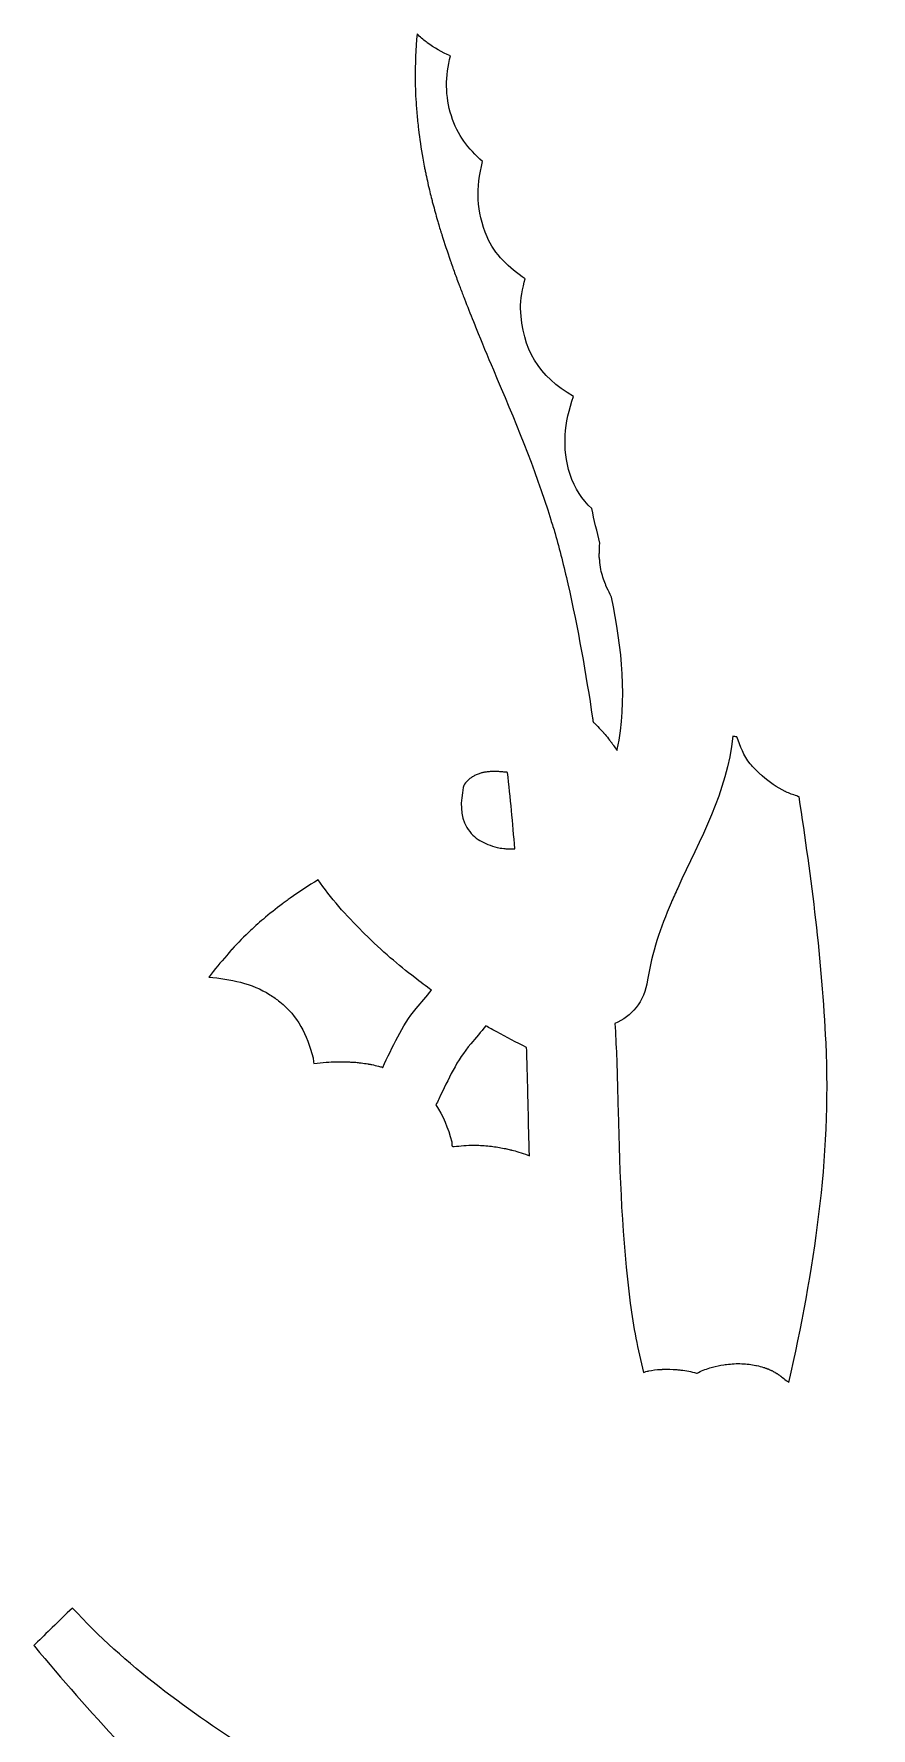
# Model space of a CAD drawing. Header units: millimetres. Extents: x -416 to 1516, y -417 to 43.
# Drawn here: x 1051.86 to 1069.4, y -198.27 to -162.77 of the extents above; entities that cross this region are included whole.
import ezdxf

# ---------------------------------------------------------------- set-up
doc = ezdxf.new("R2010")
doc.units = ezdxf.units.MM
doc.header["$MEASUREMENT"] = 0
doc.layers.add('Layer 2', color=7, linetype='Continuous')

msp = doc.modelspace()

# ---------------------------------------------------------------- linework, layer by layer
at = {"layer": 'Layer 2', "lineweight": 0}
for points, knots in [([(1061.125, -168.943), (1061.106, -168.895), (1061.087, -168.847), (1061.067, -168.799), (1061.003, -168.639), (1060.941, -168.48), (1060.879, -168.321), (1060.849, -168.242), (1060.819, -168.164), (1060.79, -168.086), (1060.778, -168.055), (1060.765, -168.024), (1060.754, -167.993), (1060.752, -167.988), (1060.75, -167.984), (1060.749, -167.979), (1060.732, -167.935), (1060.716, -167.89), (1060.699, -167.845), (1060.667, -167.756), (1060.636, -167.667), (1060.605, -167.577), (1060.598, -167.557), (1060.59, -167.537), (1060.583, -167.516), (1060.522, -167.339), (1060.463, -167.161), (1060.408, -166.983), (1060.402, -166.963), (1060.395, -166.944), (1060.389, -166.924), (1060.387, -166.919), (1060.385, -166.913), (1060.384, -166.907), (1060.383, -166.905), (1060.382, -166.902), (1060.381, -166.9), (1060.368, -166.859), (1060.354, -166.817), (1060.342, -166.776), (1060.333, -166.744), (1060.324, -166.712), (1060.315, -166.681), (1060.281, -166.565), (1060.251, -166.449), (1060.22, -166.333), (1060.212, -166.303), (1060.203, -166.274), (1060.195, -166.244), (1060.195, -166.242), (1060.195, -166.241), (1060.194, -166.239), (1060.181, -166.188), (1060.168, -166.137), (1060.156, -166.085), (1060.126, -165.963), (1060.099, -165.839), (1060.074, -165.716), (1060.067, -165.686), (1060.06, -165.656), (1060.054, -165.626), (1060.048, -165.598), (1060.041, -165.57), (1060.036, -165.542), (1060.025, -165.487), (1060.018, -165.431), (1060.008, -165.376), (1059.972, -165.174), (1059.942, -164.971), (1059.918, -164.766), (1059.905, -164.657), (1059.893, -164.549), (1059.884, -164.44), (1059.879, -164.386), (1059.875, -164.333), (1059.871, -164.28), (1059.871, -164.279), (1059.871, -164.279), (1059.871, -164.278), (1059.858, -164.093), (1059.849, -163.906), (1059.848, -163.716), (1059.845, -163.408), (1059.858, -163.094), (1059.888, -162.773), (1059.95, -162.836), (1060.014, -162.89), (1060.08, -162.942), (1060.087, -162.947), (1060.094, -162.951), (1060.1, -162.957), (1060.248, -163.068), (1060.407, -163.158), (1060.585, -163.233), (1060.48, -163.655), (1060.475, -164.082), (1060.606, -164.49), (1060.736, -164.899), (1060.953, -165.172), (1061.26, -165.447), (1061.122, -166.002), (1061.125, -166.484), (1061.355, -167.027), (1061.509, -167.391), (1061.821, -167.677), (1062.15, -167.903), (1062.104, -168.091), (1062.048, -168.344), (1062.057, -168.527), (1062.097, -169.385), (1062.429, -169.947), (1063.166, -170.369), (1062.972, -170.912), (1062.919, -171.452), (1063.094, -172.001), (1063.191, -172.303), (1063.346, -172.522), (1063.547, -172.719), (1063.601, -172.959), (1063.658, -173.201), (1063.715, -173.444), (1063.708, -173.514), (1063.707, -173.584), (1063.707, -173.655), (1063.707, -173.659), (1063.706, -173.663), (1063.706, -173.668), (1063.706, -173.683), (1063.704, -173.699), (1063.704, -173.714), (1063.705, -173.743), (1063.712, -173.773), (1063.715, -173.802), (1063.72, -173.865), (1063.724, -173.928), (1063.738, -173.994), (1063.738, -173.995), (1063.739, -173.996), (1063.739, -173.997), (1063.763, -174.108), (1063.798, -174.208), (1063.838, -174.305), (1063.842, -174.313), (1063.843, -174.322), (1063.846, -174.329), (1063.872, -174.395), (1063.904, -174.455), (1063.936, -174.516), (1063.937, -174.516), (1063.937, -174.516), (1063.937, -174.516), (1063.947, -174.535), (1063.954, -174.556), (1063.965, -174.574), (1064.179, -175.649), (1064.301, -176.728), (1064.082, -177.766), (1064.081, -177.773), (1064.079, -177.779), (1064.077, -177.786), (1064.056, -177.75), (1064.027, -177.717), (1064.003, -177.682), (1063.991, -177.665), (1063.98, -177.647), (1063.968, -177.63), (1063.967, -177.629), (1063.966, -177.628), (1063.966, -177.627), (1063.964, -177.624), (1063.962, -177.622), (1063.96, -177.62), (1063.948, -177.603), (1063.936, -177.587), (1063.923, -177.57), (1063.892, -177.53), (1063.86, -177.49), (1063.826, -177.451), (1063.816, -177.439), (1063.807, -177.428), (1063.797, -177.416), (1063.794, -177.413), (1063.792, -177.409), (1063.789, -177.406), (1063.787, -177.404), (1063.786, -177.402), (1063.784, -177.4), (1063.784, -177.4), (1063.783, -177.399), (1063.783, -177.399), (1063.767, -177.381), (1063.748, -177.364), (1063.732, -177.346), (1063.695, -177.306), (1063.657, -177.267), (1063.617, -177.228), (1063.617, -177.228), (1063.617, -177.228), (1063.617, -177.227), (1063.61, -177.22), (1063.603, -177.214), (1063.596, -177.207), (1063.59, -177.2), (1063.584, -177.193), (1063.577, -177.187), (1063.573, -177.161), (1063.569, -177.134), (1063.565, -177.108), (1063.426, -176.193), (1063.258, -175.221), (1063.047, -174.297), (1062.964, -173.934), (1062.876, -173.577), (1062.779, -173.237), (1062.751, -173.14), (1062.719, -173.049), (1062.69, -172.954), (1062.351, -171.844), (1061.925, -170.853), (1061.486, -169.81), (1061.363, -169.519), (1061.242, -169.23), (1061.125, -168.943)], [0, 0, 0, 0, 1, 1, 1, 2, 2, 2, 3, 3, 3, 4, 4, 4, 5, 5, 5, 6, 6, 6, 7, 7, 7, 8, 8, 8, 9, 9, 9, 10, 10, 10, 11, 11, 11, 12, 12, 12, 13, 13, 13, 14, 14, 14, 15, 15, 15, 16, 16, 16, 17, 17, 17, 18, 18, 18, 19, 19, 19, 20, 20, 20, 21, 21, 21, 22, 22, 22, 23, 23, 23, 24, 24, 24, 25, 25, 25, 26, 26, 26, 27, 27, 27, 28, 28, 28, 29, 29, 29, 30, 30, 30, 31, 31, 31, 32, 32, 32, 33, 33, 33, 34, 34, 34, 35, 35, 35, 36, 36, 36, 37, 37, 37, 38, 38, 38, 39, 39, 39, 40, 40, 40, 41, 41, 41, 42, 42, 42, 43, 43, 43, 44, 44, 44, 45, 45, 45, 46, 46, 46, 47, 47, 47, 48, 48, 48, 49, 49, 49, 50, 50, 50, 51, 51, 51, 52, 52, 52, 53, 53, 53, 54, 54, 54, 55, 55, 55, 56, 56, 56, 57, 57, 57, 58, 58, 58, 59, 59, 59, 60, 60, 60, 61, 61, 61, 62, 62, 62, 63, 63, 63, 64, 64, 64, 65, 65, 65, 66, 66, 66, 67, 67, 67, 68, 68, 68, 69, 69, 69, 70, 70, 70, 71, 71, 71, 72, 72, 72, 73, 73, 73, 74, 74, 74, 74]), ([(1067.462, -190.862), (1067.461, -190.861), (1067.459, -190.86), (1067.458, -190.859), (1067.458, -190.859), (1067.458, -190.859), (1067.458, -190.859), (1067.458, -190.859), (1067.458, -190.859), (1067.458, -190.859), (1067.457, -190.859), (1067.457, -190.858), (1067.456, -190.858), (1067.45, -190.854), (1067.444, -190.851), (1067.439, -190.847), (1067.433, -190.843), (1067.427, -190.839), (1067.421, -190.836), (1067.421, -190.836), (1067.421, -190.836), (1067.421, -190.836), (1067.421, -190.836), (1067.421, -190.836), (1067.421, -190.836), (1067.415, -190.831), (1067.408, -190.827), (1067.401, -190.823), (1067.399, -190.822), (1067.396, -190.82), (1067.393, -190.818), (1067.392, -190.817), (1067.391, -190.817), (1067.389, -190.816), (1067.389, -190.816), (1067.388, -190.815), (1067.387, -190.815), (1067.387, -190.814), (1067.387, -190.814), (1067.386, -190.814), (1067.385, -190.813), (1067.383, -190.812), (1067.382, -190.811), (1067.381, -190.811), (1067.381, -190.811), (1067.381, -190.811), (1067.372, -190.805), (1067.361, -190.8), (1067.351, -190.795), (1067.349, -190.794), (1067.346, -190.792), (1067.344, -190.791), (1067.344, -190.791), (1067.343, -190.791), (1067.343, -190.791), (1067.343, -190.791), (1067.343, -190.791), (1067.343, -190.791), (1067.336, -190.787), (1067.328, -190.783), (1067.32, -190.779), (1067.319, -190.778), (1067.317, -190.777), (1067.315, -190.776), (1067.315, -190.776), (1067.314, -190.776), (1067.314, -190.775), (1067.313, -190.775), (1067.313, -190.775), (1067.313, -190.775), (1067.312, -190.775), (1067.31, -190.774), (1067.309, -190.773), (1067.308, -190.773), (1067.308, -190.772), (1067.307, -190.772), (1067.306, -190.772), (1067.306, -190.771), (1067.305, -190.771), (1067.303, -190.77), (1067.302, -190.769), (1067.301, -190.769), (1067.301, -190.769), (1067.301, -190.769), (1067.301, -190.769), (1067.3, -190.769), (1067.3, -190.769), (1067.3, -190.769), (1067.3, -190.769), (1067.3, -190.768), (1067.3, -190.768), (1067.3, -190.768), (1067.3, -190.768), (1067.299, -190.768), (1067.299, -190.768), (1067.299, -190.768), (1067.299, -190.768), (1067.298, -190.767), (1067.297, -190.767), (1067.296, -190.767), (1067.295, -190.766), (1067.294, -190.766), (1067.293, -190.766), (1067.285, -190.762), (1067.277, -190.759), (1067.268, -190.755), (1067.265, -190.754), (1067.261, -190.752), (1067.258, -190.751), (1067.257, -190.751), (1067.257, -190.75), (1067.257, -190.75), (1067.252, -190.748), (1067.247, -190.746), (1067.242, -190.744), (1067.237, -190.742), (1067.231, -190.74), (1067.226, -190.738), (1067.223, -190.737), (1067.221, -190.735), (1067.218, -190.734), (1067.217, -190.734), (1067.216, -190.734), (1067.215, -190.733), (1067.215, -190.733), (1067.214, -190.733), (1067.214, -190.733), (1067.214, -190.733), (1067.213, -190.733), (1067.213, -190.732), (1067.213, -190.732), (1067.213, -190.732), (1067.213, -190.732), (1067.212, -190.732), (1067.211, -190.732), (1067.21, -190.731), (1067.21, -190.731), (1067.21, -190.731), (1067.21, -190.731), (1067.21, -190.731), (1067.209, -190.731), (1067.209, -190.731), (1067.209, -190.731), (1067.209, -190.731), (1067.209, -190.731), (1067.208, -190.73), (1067.207, -190.73), (1067.206, -190.73), (1067.206, -190.73), (1067.205, -190.73), (1067.205, -190.729), (1067.196, -190.726), (1067.186, -190.723), (1067.177, -190.72), (1067.169, -190.718), (1067.161, -190.715), (1067.153, -190.713), (1067.153, -190.713), (1067.152, -190.712), (1067.151, -190.712), (1067.151, -190.712), (1067.151, -190.712), (1067.151, -190.712), (1067.151, -190.712), (1067.151, -190.712), (1067.151, -190.712), (1067.15, -190.712), (1067.15, -190.712), (1067.149, -190.712), (1067.148, -190.711), (1067.147, -190.711), (1067.146, -190.711), (1067.146, -190.711), (1067.145, -190.711), (1067.145, -190.71), (1067.101, -190.697), (1067.054, -190.684), (1067, -190.672), (1066.999, -190.672), (1066.997, -190.672), (1066.996, -190.671), (1066.995, -190.671), (1066.995, -190.671), (1066.994, -190.671), (1066.991, -190.67), (1066.989, -190.669), (1066.986, -190.669), (1066.986, -190.669), (1066.985, -190.668), (1066.985, -190.668), (1066.895, -190.649), (1066.796, -190.637), (1066.691, -190.633), (1066.691, -190.633), (1066.691, -190.633), (1066.69, -190.633), (1066.587, -190.629), (1066.48, -190.636), (1066.372, -190.648), (1066.354, -190.651), (1066.336, -190.653), (1066.317, -190.656), (1066.317, -190.656), (1066.317, -190.656), (1066.317, -190.656), (1066.235, -190.668), (1066.155, -190.684), (1066.076, -190.706), (1066.057, -190.711), (1066.038, -190.716), (1066.019, -190.722), (1066.019, -190.722), (1066.019, -190.722), (1066.019, -190.722), (1065.926, -190.751), (1065.836, -190.786), (1065.755, -190.832), (1065.755, -190.832), (1065.754, -190.832), (1065.754, -190.832), (1065.753, -190.832), (1065.753, -190.832), (1065.752, -190.832), (1065.751, -190.831), (1065.751, -190.831), (1065.75, -190.831), (1065.749, -190.831), (1065.747, -190.831), (1065.746, -190.83), (1065.633, -190.799), (1065.524, -190.78), (1065.415, -190.766), (1065.415, -190.766), (1065.415, -190.766), (1065.415, -190.766), (1065.415, -190.766), (1065.415, -190.766), (1065.415, -190.766), (1065.415, -190.766), (1065.414, -190.766), (1065.414, -190.766), (1065.386, -190.762), (1065.357, -190.759), (1065.328, -190.757), (1065.327, -190.757), (1065.325, -190.757), (1065.324, -190.757), (1065.231, -190.749), (1065.138, -190.746), (1065.045, -190.751), (1065.04, -190.751), (1065.035, -190.751), (1065.03, -190.751), (1065.027, -190.752), (1065.024, -190.752), (1065.022, -190.752), (1065.022, -190.752), (1065.021, -190.752), (1065.021, -190.752), (1065.012, -190.753), (1065.002, -190.751), (1064.993, -190.752), (1064.993, -190.752), (1064.993, -190.752), (1064.993, -190.752), (1064.993, -190.752), (1064.993, -190.752), (1064.992, -190.752), (1064.908, -190.758), (1064.824, -190.77), (1064.737, -190.786), (1064.736, -190.786), (1064.735, -190.786), (1064.735, -190.787), (1064.734, -190.787), (1064.734, -190.787), (1064.734, -190.787), (1064.693, -190.794), (1064.668, -190.805), (1064.629, -190.816), (1064.516, -190.337), (1064.419, -189.857), (1064.355, -189.368), (1064.179, -188.029), (1064.135, -186.683), (1064.101, -185.336), (1064.091, -184.967), (1064.085, -184.608), (1064.07, -184.24), (1064.07, -184.237), (1064.07, -184.234), (1064.07, -184.232), (1064.069, -184.219), (1064.068, -184.196), (1064.068, -184.183), (1064.058, -183.956), (1064.045, -183.731), (1064.035, -183.505), (1064.374, -183.36), (1064.649, -183.061), (1064.718, -182.594), (1064.803, -182.022), (1064.989, -181.492), (1065.212, -180.977), (1065.256, -180.874), (1065.302, -180.771), (1065.349, -180.669), (1065.818, -179.648), (1066.378, -178.662), (1066.506, -177.488), (1066.533, -177.492), (1066.559, -177.497), (1066.586, -177.5), (1066.669, -177.693), (1066.722, -177.902), (1066.867, -178.065), (1066.935, -178.142), (1067.005, -178.213), (1067.076, -178.279), (1067.091, -178.293), (1067.106, -178.306), (1067.121, -178.319), (1067.27, -178.453), (1067.429, -178.563), (1067.602, -178.646), (1067.605, -178.648), (1067.609, -178.649), (1067.612, -178.651), (1067.686, -178.686), (1067.764, -178.713), (1067.844, -178.737), (1067.86, -178.744), (1067.876, -178.751), (1067.893, -178.756), (1068.155, -180.471), (1068.376, -182.191), (1068.457, -183.912), (1068.572, -186.331), (1068.207, -188.692), (1067.679, -191.029), (1067.671, -191.022), (1067.664, -191.016), (1067.656, -191.01), (1067.647, -191.003), (1067.641, -190.998), (1067.632, -190.992), (1067.631, -190.99), (1067.629, -190.989), (1067.627, -190.988), (1067.627, -190.987), (1067.626, -190.987), (1067.626, -190.987), (1067.624, -190.986), (1067.623, -190.985), (1067.622, -190.984), (1067.586, -190.956), (1067.554, -190.93), (1067.522, -190.906), (1067.521, -190.905), (1067.519, -190.904), (1067.518, -190.904), (1067.517, -190.903), (1067.515, -190.901), (1067.514, -190.9), (1067.511, -190.898), (1067.507, -190.895), (1067.503, -190.892), (1067.503, -190.892), (1067.502, -190.891), (1067.502, -190.891), (1067.501, -190.89), (1067.5, -190.89), (1067.5, -190.889), (1067.498, -190.888), (1067.497, -190.887), (1067.495, -190.886), (1067.495, -190.886), (1067.495, -190.886), (1067.495, -190.886), (1067.485, -190.879), (1067.476, -190.872), (1067.466, -190.865), (1067.466, -190.865), (1067.465, -190.864), (1067.465, -190.864), (1067.465, -190.864), (1067.465, -190.864), (1067.465, -190.864), (1067.464, -190.864), (1067.463, -190.863), (1067.462, -190.862)], [0, 0, 0, 0, 1, 1, 1, 2, 2, 2, 3, 3, 3, 4, 4, 4, 5, 5, 5, 6, 6, 6, 7, 7, 7, 8, 8, 8, 9, 9, 9, 10, 10, 10, 11, 11, 11, 12, 12, 12, 13, 13, 13, 14, 14, 14, 15, 15, 15, 16, 16, 16, 17, 17, 17, 18, 18, 18, 19, 19, 19, 20, 20, 20, 21, 21, 21, 22, 22, 22, 23, 23, 23, 24, 24, 24, 25, 25, 25, 26, 26, 26, 27, 27, 27, 28, 28, 28, 29, 29, 29, 30, 30, 30, 31, 31, 31, 32, 32, 32, 33, 33, 33, 34, 34, 34, 35, 35, 35, 36, 36, 36, 37, 37, 37, 38, 38, 38, 39, 39, 39, 40, 40, 40, 41, 41, 41, 42, 42, 42, 43, 43, 43, 44, 44, 44, 45, 45, 45, 46, 46, 46, 47, 47, 47, 48, 48, 48, 49, 49, 49, 50, 50, 50, 51, 51, 51, 52, 52, 52, 53, 53, 53, 54, 54, 54, 55, 55, 55, 56, 56, 56, 57, 57, 57, 58, 58, 58, 59, 59, 59, 60, 60, 60, 61, 61, 61, 62, 62, 62, 63, 63, 63, 64, 64, 64, 65, 65, 65, 66, 66, 66, 67, 67, 67, 68, 68, 68, 69, 69, 69, 70, 70, 70, 71, 71, 71, 72, 72, 72, 73, 73, 73, 74, 74, 74, 75, 75, 75, 76, 76, 76, 77, 77, 77, 78, 78, 78, 79, 79, 79, 80, 80, 80, 81, 81, 81, 82, 82, 82, 83, 83, 83, 84, 84, 84, 85, 85, 85, 86, 86, 86, 87, 87, 87, 88, 88, 88, 89, 89, 89, 90, 90, 90, 91, 91, 91, 92, 92, 92, 93, 93, 93, 94, 94, 94, 95, 95, 95, 96, 96, 96, 97, 97, 97, 98, 98, 98, 99, 99, 99, 100, 100, 100, 101, 101, 101, 102, 102, 102, 103, 103, 103, 104, 104, 104, 105, 105, 105, 106, 106, 106, 107, 107, 107, 108, 108, 108, 109, 109, 109, 110, 110, 110, 111, 111, 111, 112, 112, 112, 113, 113, 113, 114, 114, 114, 115, 115, 115, 116, 116, 116, 117, 117, 117, 118, 118, 118, 119, 119, 119, 120, 120, 120, 121, 121, 121, 122, 122, 122, 123, 123, 123, 124, 124, 124, 125, 125, 125, 126, 126, 126, 127, 127, 127, 128, 128, 128, 129, 129, 129, 130, 130, 130, 130]), ([(1060.855, -178.565), (1060.857, -178.555), (1060.857, -178.531), (1060.865, -178.519), (1060.891, -178.48), (1060.919, -178.445), (1060.95, -178.414), (1060.951, -178.413), (1060.952, -178.413), (1060.953, -178.412), (1060.981, -178.384), (1061.011, -178.361), (1061.042, -178.34), (1061.045, -178.338), (1061.049, -178.336), (1061.052, -178.335), (1061.06, -178.33), (1061.069, -178.326), (1061.077, -178.321), (1061.099, -178.309), (1061.121, -178.297), (1061.145, -178.287), (1061.158, -178.281), (1061.173, -178.277), (1061.187, -178.272), (1061.21, -178.265), (1061.232, -178.258), (1061.255, -178.252), (1061.261, -178.251), (1061.267, -178.25), (1061.272, -178.249), (1061.282, -178.247), (1061.292, -178.245), (1061.302, -178.243), (1061.325, -178.239), (1061.349, -178.235), (1061.373, -178.233), (1061.388, -178.231), (1061.404, -178.23), (1061.42, -178.229), (1061.445, -178.227), (1061.471, -178.227), (1061.496, -178.227), (1061.5, -178.227), (1061.504, -178.227), (1061.507, -178.227), (1061.514, -178.226), (1061.52, -178.226), (1061.527, -178.227), (1061.532, -178.227), (1061.536, -178.226), (1061.541, -178.226), (1061.569, -178.227), (1061.597, -178.229), (1061.625, -178.231), (1061.634, -178.231), (1061.643, -178.232), (1061.652, -178.232), (1061.656, -178.233), (1061.66, -178.233), (1061.664, -178.233), (1061.693, -178.236), (1061.721, -178.239), (1061.75, -178.242), (1061.761, -178.243), (1061.773, -178.244), (1061.785, -178.246), (1061.785, -178.246), (1061.785, -178.246), (1061.785, -178.246), (1061.844, -178.778), (1061.894, -179.311), (1061.936, -179.845), (1061.876, -179.845), (1061.812, -179.847), (1061.749, -179.844), (1061.733, -179.843), (1061.718, -179.839), (1061.703, -179.837), (1061.655, -179.833), (1061.607, -179.83), (1061.565, -179.818), (1061.43, -179.779), (1061.309, -179.737), (1061.204, -179.673), (1061.098, -179.61), (1061.007, -179.524), (1060.931, -179.398), (1060.78, -179.146), (1060.8, -178.851), (1060.855, -178.565)], [0, 0, 0, 0, 1, 1, 1, 2, 2, 2, 3, 3, 3, 4, 4, 4, 5, 5, 5, 6, 6, 6, 7, 7, 7, 8, 8, 8, 9, 9, 9, 10, 10, 10, 11, 11, 11, 12, 12, 12, 13, 13, 13, 14, 14, 14, 15, 15, 15, 16, 16, 16, 17, 17, 17, 18, 18, 18, 19, 19, 19, 20, 20, 20, 21, 21, 21, 22, 22, 22, 23, 23, 23, 24, 24, 24, 25, 25, 25, 26, 26, 26, 27, 27, 27, 28, 28, 28, 29, 29, 29, 30, 30, 30, 30]), ([(1055.528, -182.531), (1055.646, -182.372), (1055.773, -182.226), (1055.899, -182.081), (1055.934, -182.041), (1055.967, -181.997), (1056.002, -181.956), (1056.003, -181.955), (1056.003, -181.954), (1056.004, -181.953), (1056.133, -181.813), (1056.27, -181.682), (1056.407, -181.554), (1056.443, -181.52), (1056.476, -181.483), (1056.512, -181.45), (1056.563, -181.405), (1056.615, -181.362), (1056.667, -181.318), (1056.795, -181.208), (1056.928, -181.103), (1057.065, -181.001), (1057.091, -180.981), (1057.117, -180.962), (1057.144, -180.943), (1057.172, -180.922), (1057.2, -180.9), (1057.229, -180.88), (1057.418, -180.747), (1057.611, -180.619), (1057.816, -180.498), (1058.071, -180.871), (1058.403, -181.244), (1058.743, -181.583), (1058.757, -181.597), (1058.771, -181.611), (1058.786, -181.626), (1058.968, -181.805), (1059.151, -181.977), (1059.326, -182.127), (1059.498, -182.275), (1059.669, -182.412), (1059.839, -182.544), (1059.956, -182.636), (1060.074, -182.725), (1060.191, -182.811), (1060.084, -182.938), (1059.976, -183.065), (1059.869, -183.193), (1059.567, -183.554), (1059.372, -184.002), (1059.167, -184.425), (1059.167, -184.425), (1059.166, -184.425), (1059.165, -184.425), (1059.161, -184.423), (1059.158, -184.422), (1059.154, -184.421), (1059.144, -184.418), (1059.134, -184.415), (1059.124, -184.413), (1059.11, -184.409), (1059.097, -184.405), (1059.083, -184.402), (1059.083, -184.402), (1059.082, -184.402), (1059.082, -184.402), (1059.082, -184.402), (1059.082, -184.402), (1059.082, -184.402), (1059.034, -184.389), (1058.986, -184.377), (1058.938, -184.367), (1058.936, -184.367), (1058.933, -184.366), (1058.931, -184.366), (1058.926, -184.365), (1058.921, -184.363), (1058.917, -184.362), (1058.909, -184.361), (1058.902, -184.359), (1058.895, -184.358), (1058.888, -184.357), (1058.88, -184.356), (1058.872, -184.355), (1058.87, -184.355), (1058.868, -184.354), (1058.866, -184.354), (1058.864, -184.354), (1058.861, -184.353), (1058.859, -184.353), (1058.859, -184.353), (1058.859, -184.353), (1058.858, -184.353), (1058.858, -184.353), (1058.858, -184.353), (1058.858, -184.352), (1058.812, -184.345), (1058.766, -184.338), (1058.719, -184.332), (1058.691, -184.329), (1058.664, -184.325), (1058.636, -184.323), (1058.59, -184.318), (1058.543, -184.315), (1058.496, -184.313), (1058.468, -184.311), (1058.441, -184.31), (1058.413, -184.309), (1058.364, -184.307), (1058.314, -184.308), (1058.264, -184.308), (1058.252, -184.308), (1058.241, -184.308), (1058.229, -184.308), (1058.222, -184.308), (1058.215, -184.308), (1058.207, -184.308), (1058.206, -184.308), (1058.206, -184.308), (1058.205, -184.308), (1058.205, -184.308), (1058.205, -184.308), (1058.205, -184.308), (1058.202, -184.308), (1058.199, -184.308), (1058.196, -184.308), (1058.194, -184.309), (1058.192, -184.308), (1058.19, -184.309), (1058.122, -184.31), (1058.054, -184.314), (1057.985, -184.319), (1057.899, -184.324), (1057.813, -184.332), (1057.726, -184.342), (1057.717, -184.304), (1057.718, -184.264), (1057.708, -184.224), (1057.584, -183.732), (1057.387, -183.354), (1057.01, -183.051), (1056.947, -183), (1056.88, -182.95), (1056.805, -182.903), (1056.424, -182.661), (1055.975, -182.576), (1055.527, -182.532), (1055.527, -182.532), (1055.528, -182.531), (1055.528, -182.531)], [0, 0, 0, 0, 1, 1, 1, 2, 2, 2, 3, 3, 3, 4, 4, 4, 5, 5, 5, 6, 6, 6, 7, 7, 7, 8, 8, 8, 9, 9, 9, 10, 10, 10, 11, 11, 11, 12, 12, 12, 13, 13, 13, 14, 14, 14, 15, 15, 15, 16, 16, 16, 17, 17, 17, 18, 18, 18, 19, 19, 19, 20, 20, 20, 21, 21, 21, 22, 22, 22, 23, 23, 23, 24, 24, 24, 25, 25, 25, 26, 26, 26, 27, 27, 27, 28, 28, 28, 29, 29, 29, 30, 30, 30, 31, 31, 31, 32, 32, 32, 33, 33, 33, 34, 34, 34, 35, 35, 35, 36, 36, 36, 37, 37, 37, 38, 38, 38, 39, 39, 39, 40, 40, 40, 41, 41, 41, 42, 42, 42, 43, 43, 43, 44, 44, 44, 45, 45, 45, 46, 46, 46, 47, 47, 47, 48, 48, 48, 49, 49, 49, 50, 50, 50, 50]), ([(1060.282, -185.213), (1060.302, -185.172), (1060.323, -185.13), (1060.343, -185.088), (1060.55, -184.669), (1060.712, -184.28), (1061.015, -183.932), (1061.122, -183.809), (1061.225, -183.682), (1061.328, -183.556), (1061.404, -183.6), (1061.483, -183.642), (1061.56, -183.684), (1061.762, -183.795), (1061.967, -183.903), (1062.183, -184.006), (1062.196, -184.402), (1062.208, -184.897), (1062.217, -185.275), (1062.225, -185.653), (1062.232, -185.919), (1062.241, -186.276), (1062.232, -186.272), (1062.223, -186.27), (1062.213, -186.266), (1062.211, -186.265), (1062.208, -186.265), (1062.206, -186.264), (1062.144, -186.24), (1062.083, -186.218), (1062.021, -186.199), (1062.02, -186.199), (1062.019, -186.199), (1062.018, -186.199), (1061.969, -186.183), (1061.919, -186.17), (1061.87, -186.157), (1061.869, -186.157), (1061.868, -186.157), (1061.868, -186.157), (1061.866, -186.156), (1061.865, -186.156), (1061.864, -186.156), (1061.832, -186.148), (1061.8, -186.14), (1061.768, -186.133), (1061.767, -186.133), (1061.767, -186.133), (1061.766, -186.133), (1061.766, -186.133), (1061.765, -186.133), (1061.765, -186.133), (1061.765, -186.133), (1061.765, -186.133), (1061.765, -186.133), (1061.748, -186.129), (1061.73, -186.127), (1061.713, -186.124), (1061.624, -186.106), (1061.535, -186.09), (1061.444, -186.079), (1061.443, -186.079), (1061.442, -186.079), (1061.442, -186.079), (1061.438, -186.079), (1061.435, -186.078), (1061.431, -186.077), (1061.431, -186.077), (1061.431, -186.077), (1061.431, -186.077), (1061.431, -186.077), (1061.431, -186.077), (1061.431, -186.077), (1061.43, -186.077), (1061.43, -186.077), (1061.43, -186.077), (1061.422, -186.077), (1061.414, -186.077), (1061.405, -186.076), (1061.305, -186.065), (1061.205, -186.057), (1061.102, -186.054), (1061.101, -186.054), (1061.099, -186.054), (1061.098, -186.054), (1061.096, -186.054), (1061.094, -186.054), (1061.092, -186.054), (1061.092, -186.054), (1061.091, -186.054), (1061.091, -186.054), (1061.091, -186.054), (1061.091, -186.054), (1061.091, -186.054), (1061.087, -186.053), (1061.083, -186.054), (1061.08, -186.054), (1060.938, -186.052), (1060.792, -186.078), (1060.662, -186.08), (1060.653, -186.08), (1060.643, -186.082), (1060.634, -186.082), (1060.627, -186.082), (1060.623, -186.078), (1060.62, -186.072), (1060.62, -186.072), (1060.62, -186.072), (1060.62, -186.072), (1060.62, -186.071), (1060.619, -186.071), (1060.619, -186.071), (1060.615, -186.061), (1060.616, -186.045), (1060.617, -186.029), (1060.617, -186.012), (1060.618, -185.995), (1060.615, -185.982), (1060.615, -185.982), (1060.615, -185.982), (1060.615, -185.982), (1060.615, -185.982), (1060.615, -185.982), (1060.615, -185.982), (1060.536, -185.692), (1060.431, -185.436), (1060.282, -185.213), (1060.282, -185.213), (1060.282, -185.213), (1060.282, -185.213)], [0, 0, 0, 0, 1, 1, 1, 2, 2, 2, 3, 3, 3, 4, 4, 4, 5, 5, 5, 6, 6, 6, 7, 7, 7, 8, 8, 8, 9, 9, 9, 10, 10, 10, 11, 11, 11, 12, 12, 12, 13, 13, 13, 14, 14, 14, 15, 15, 15, 16, 16, 16, 17, 17, 17, 18, 18, 18, 19, 19, 19, 20, 20, 20, 21, 21, 21, 22, 22, 22, 23, 23, 23, 24, 24, 24, 25, 25, 25, 26, 26, 26, 27, 27, 27, 28, 28, 28, 29, 29, 29, 30, 30, 30, 31, 31, 31, 32, 32, 32, 33, 33, 33, 34, 34, 34, 35, 35, 35, 36, 36, 36, 37, 37, 37, 38, 38, 38, 39, 39, 39, 40, 40, 40, 41, 41, 41, 42, 42, 42, 43, 43, 43, 43]), ([(1078.184, -211.185), (1078.16, -211.227), (1078.137, -211.269), (1078.114, -211.311), (1077.867, -211.756), (1077.62, -212.202), (1077.373, -212.648), (1077.373, -212.649), (1077.372, -212.651), (1077.371, -212.652), (1075.794, -212.254), (1074.232, -211.767), (1072.695, -211.211), (1071.927, -210.934), (1071.164, -210.644), (1070.412, -210.328), (1065.465, -208.25), (1060.954, -205.411), (1057.005, -201.889), (1055.839, -200.85), (1054.725, -199.741), (1053.66, -198.589), (1053.047, -197.924), (1052.445, -197.249), (1051.871, -196.553), (1051.87, -196.552), (1051.869, -196.551), (1051.869, -196.55), (1051.865, -196.546), (1051.862, -196.542), (1051.859, -196.538), (1051.871, -196.526), (1051.883, -196.514), (1051.895, -196.501), (1052.009, -196.387), (1052.127, -196.276), (1052.243, -196.163), (1052.383, -196.026), (1052.521, -195.887), (1052.666, -195.752), (1053.764, -196.942), (1055.141, -197.954), (1056.481, -198.795), (1060.049, -201.033), (1063.539, -202.968), (1067.266, -204.709), (1068.508, -205.29), (1069.777, -205.849), (1071.083, -206.391), (1073.676, -207.466), (1076.636, -208.409), (1079.494, -208.792), (1079.072, -209.6), (1078.631, -210.378), (1078.184, -211.185)], [0, 0, 0, 0, 1, 1, 1, 2, 2, 2, 3, 3, 3, 4, 4, 4, 5, 5, 5, 6, 6, 6, 7, 7, 7, 8, 8, 8, 9, 9, 9, 10, 10, 10, 11, 11, 11, 12, 12, 12, 13, 13, 13, 14, 14, 14, 15, 15, 15, 16, 16, 16, 17, 17, 17, 18, 18, 18, 18])]:
    msp.add_open_spline(points, degree=3, knots=knots, dxfattribs=at)

doc.saveas('drawing.dxf')
